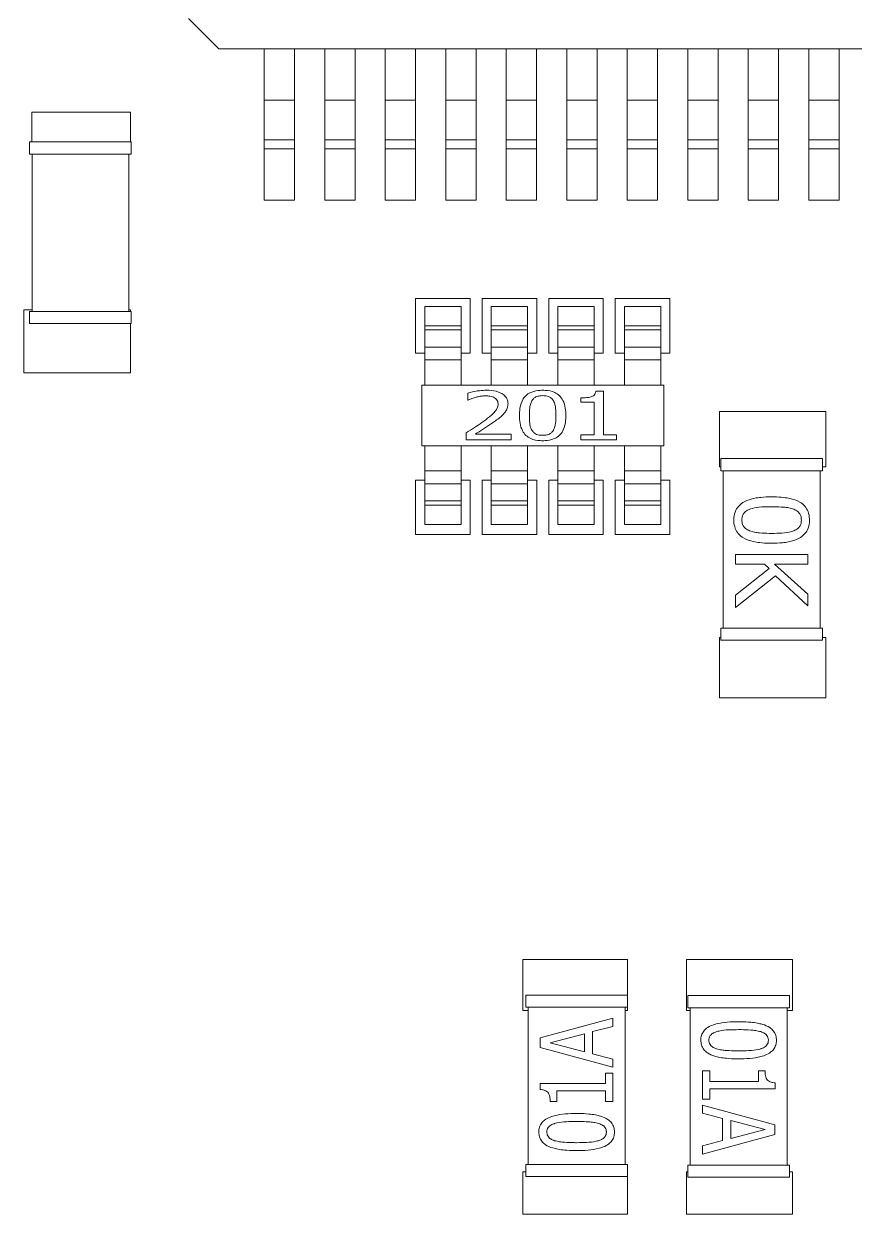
# Model space of a CAD drawing. Header units: millimetres. Extents: x 293 to 902, y 110 to 719.
# Drawn here: x 568.12 to 574.99, y 403.84 to 413.68 of the extents above; entities that cross this region are included whole.
import ezdxf

# ---------------------------------------------------------------- set-up
doc = ezdxf.new("R2010")
doc.units = ezdxf.units.MM

msp = doc.modelspace()

# ---------------------------------------------------------------- linework, layer by layer
at = {"color": 7, "linetype": 'Continuous', "lineweight": 15}
for p, q in [((569.7364, 413.47), (569.4864, 413.72)), ((576.2364, 413.47), (569.7364, 413.47)), ((570.1114, 413.47), (570.1114, 413.045)), ((570.3614, 413.045), (570.3614, 413.47)), ((570.6114, 413.47), (570.6114, 413.045)), ((570.8614, 413.045), (570.8614, 413.47)), ((571.1114, 413.47), (571.1114, 413.045)), ((571.3614, 413.045), (571.3614, 413.47)), ((571.6114, 413.47), (571.6114, 413.045)), ((571.8614, 413.045), (571.8614, 413.47)), ((572.1114, 413.47), (572.1114, 413.045)), ((572.3614, 413.045), (572.3614, 413.47)), ((572.6114, 413.47), (572.6114, 413.045)), ((572.8614, 413.045), (572.8614, 413.47)), ((573.1114, 413.47), (573.1114, 413.045)), ((573.3614, 413.045), (573.3614, 413.47)), ((573.6114, 413.47), (573.6114, 413.045)), ((573.8614, 413.045), (573.8614, 413.47)), ((574.1114, 413.47), (574.1114, 413.045)), ((574.3614, 413.045), (574.3614, 413.47)), ((574.6114, 413.47), (574.6114, 413.045)), ((574.8614, 413.045), (574.8614, 413.47)), ((570.1114, 413.045), (570.3614, 413.045)), ((570.6114, 413.045), (570.8614, 413.045)), ((571.1114, 413.045), (571.3614, 413.045)), ((571.3614, 413.045), (571.3614, 412.72)), ((571.6114, 413.045), (571.8614, 413.045)), ((572.1114, 413.045), (572.3614, 413.045)), ((572.6114, 413.045), (572.8614, 413.045)), ((573.1114, 413.045), (573.3614, 413.045)), ((573.6114, 413.045), (573.8614, 413.045)), ((574.1114, 413.045), (574.3614, 413.045)), ((574.6114, 413.045), (574.8614, 413.045)), ((568.1905, 412.9458), (569.006, 412.9458)), ((568.1905, 412.7009), (568.1905, 412.9458)), ((569.006, 412.9458), (569.006, 412.7009)), ((568.1719, 412.6009), (568.1719, 412.7009)), ((569.0119, 412.7009), (568.1719, 412.7009)), ((569.0119, 412.7009), (569.0119, 412.6009)), ((570.1114, 412.72), (570.3614, 412.72)), ((570.6114, 412.72), (570.8614, 412.72)), ((570.8614, 412.72), (570.8614, 412.645)), ((571.1114, 412.72), (571.3614, 412.72)), ((571.3614, 412.72), (571.3614, 412.645)), ((571.6114, 412.72), (571.8614, 412.72)), ((572.1114, 412.72), (572.3614, 412.72)), ((572.6114, 412.72), (572.8614, 412.72)), ((573.1114, 412.72), (573.3614, 412.72)), ((573.6114, 412.72), (573.8614, 412.72)), ((574.1114, 412.72), (574.3614, 412.72)), ((574.6114, 412.72), (574.8614, 412.72)), ((568.1719, 412.6009), (569.0119, 412.6009)), ((568.1919, 411.3009), (568.1919, 412.6009)), ((568.9919, 412.6009), (568.9919, 411.3009)), ((570.3614, 412.645), (570.1114, 412.645)), ((570.1114, 412.22), (570.1114, 412.645)), ((570.3614, 412.645), (570.3614, 412.22)), ((570.8614, 412.645), (570.6114, 412.645)), ((570.6114, 412.22), (570.6114, 412.645)), ((570.8614, 412.645), (570.8614, 412.22)), ((571.3614, 412.645), (571.1114, 412.645)), ((571.1114, 412.22), (571.1114, 412.645)), ((571.3614, 412.645), (571.3614, 412.22)), ((571.8614, 412.645), (571.6114, 412.645)), ((571.6114, 412.22), (571.6114, 412.645)), ((571.8614, 412.645), (571.8614, 412.22)), ((572.3614, 412.645), (572.1114, 412.645)), ((572.1114, 412.22), (572.1114, 412.645)), ((572.3614, 412.645), (572.3614, 412.22)), ((572.8614, 412.645), (572.6114, 412.645)), ((572.6114, 412.22), (572.6114, 412.645)), ((572.8614, 412.645), (572.8614, 412.22)), ((573.3614, 412.645), (573.1114, 412.645)), ((573.1114, 412.22), (573.1114, 412.645)), ((573.3614, 412.645), (573.3614, 412.22)), ((573.8614, 412.645), (573.6114, 412.645)), ((573.6114, 412.22), (573.6114, 412.645)), ((573.8614, 412.645), (573.8614, 412.22)), ((574.3614, 412.645), (574.1114, 412.645)), ((574.1114, 412.22), (574.1114, 412.645)), ((574.3614, 412.645), (574.3614, 412.22)), ((574.8614, 412.645), (574.6114, 412.645)), ((574.6114, 412.22), (574.6114, 412.645)), ((574.8614, 412.645), (574.8614, 412.22)), ((570.1114, 412.22), (570.3614, 412.22)), ((570.6114, 412.22), (570.8614, 412.22)), ((571.1114, 412.22), (571.3614, 412.22)), ((571.6114, 412.22), (571.8614, 412.22)), ((572.1114, 412.22), (572.3614, 412.22)), ((572.6114, 412.22), (572.8614, 412.22)), ((573.1114, 412.22), (573.3614, 412.22)), ((573.6114, 412.22), (573.8614, 412.22)), ((574.1114, 412.22), (574.3614, 412.22)), ((574.6114, 412.22), (574.8614, 412.22)), ((571.3624, 411.4075), (571.8124, 411.4075)), ((571.3624, 410.9575), (571.3624, 411.4075)), ((571.8124, 411.4075), (571.8124, 410.9575)), ((571.9124, 411.4075), (572.3624, 411.4075)), ((571.9124, 410.9575), (571.9124, 411.4075)), ((572.3624, 411.4075), (572.3624, 410.9575)), ((572.4624, 411.4075), (572.9124, 411.4075)), ((572.4624, 410.9575), (572.4624, 411.4075)), ((572.9124, 411.4075), (572.9124, 410.9575)), ((573.0124, 411.4075), (573.4624, 411.4075)), ((573.0124, 410.9575), (573.0124, 411.4075)), ((573.4624, 411.4075), (573.4624, 410.9575)), ((568.1241, 411.3148), (568.1919, 411.3148)), ((568.1241, 410.7933), (568.1241, 411.3148)), ((568.9919, 411.3148), (569.006, 411.3148)), ((569.006, 411.3148), (569.006, 411.3009)), ((571.7371, 411.3418), (571.4371, 411.3418)), ((571.4371, 411.1832), (571.4371, 411.3418)), ((571.7371, 411.3418), (571.7371, 411.1832)), ((572.2871, 411.3418), (571.9871, 411.3418)), ((571.9871, 411.1832), (571.9871, 411.3418)), ((572.2871, 411.3418), (572.2871, 411.1832)), ((572.8371, 411.3418), (572.5371, 411.3418)), ((572.5371, 411.1832), (572.5371, 411.3418)), ((572.8371, 411.3418), (572.8371, 411.1832)), ((573.3871, 411.3418), (573.0871, 411.3418)), ((573.0871, 411.1832), (573.0871, 411.3418)), ((573.3871, 411.3418), (573.3871, 411.1832)), ((568.1719, 411.3009), (569.0119, 411.3009)), ((568.1719, 411.2009), (568.1719, 411.3009)), ((569.0119, 411.2009), (569.0119, 411.3009)), ((569.0119, 411.2009), (568.1719, 411.2009)), ((569.006, 411.2009), (569.006, 410.7933)), ((571.4371, 411.1832), (571.7371, 411.1832)), ((571.7371, 411.1479), (571.4371, 411.1479)), ((571.4371, 411.0064), (571.4371, 411.1479)), ((571.7371, 411.1479), (571.7371, 411.0064)), ((571.9871, 411.1832), (572.2871, 411.1832)), ((572.2871, 411.1479), (571.9871, 411.1479)), ((571.9871, 411.0064), (571.9871, 411.1479)), ((572.2871, 411.1479), (572.2871, 411.0064)), ((572.5371, 411.1832), (572.8371, 411.1832)), ((572.8371, 411.1479), (572.5371, 411.1479)), ((572.5371, 411.0064), (572.5371, 411.1479)), ((572.8371, 411.1479), (572.8371, 411.0064)), ((573.0871, 411.1832), (573.3871, 411.1832)), ((573.3871, 411.1479), (573.0871, 411.1479)), ((573.0871, 411.0064), (573.0871, 411.1479)), ((573.3871, 411.1479), (573.3871, 411.0064)), ((571.4371, 410.9575), (571.3624, 410.9575)), ((571.7371, 411.0064), (571.4371, 411.0064)), ((571.8124, 410.9575), (571.7371, 410.9575)), ((571.9871, 410.9575), (571.9124, 410.9575)), ((572.2871, 411.0064), (571.9871, 411.0064)), ((572.3624, 410.9575), (572.2871, 410.9575)), ((572.5371, 410.9575), (572.4624, 410.9575)), ((572.8371, 411.0064), (572.5371, 411.0064)), ((572.9124, 410.9575), (572.8371, 410.9575)), ((573.0871, 410.9575), (573.0124, 410.9575)), ((573.3871, 411.0064), (573.0871, 411.0064)), ((573.4624, 410.9575), (573.3871, 410.9575)), ((571.7371, 410.9004), (571.4371, 410.9004)), ((571.4371, 410.6918), (571.4371, 410.9004)), ((571.7371, 410.9004), (571.7371, 410.6918)), ((572.2871, 410.9004), (571.9871, 410.9004)), ((571.9871, 410.6918), (571.9871, 410.9004)), ((572.2871, 410.9004), (572.2871, 410.6918)), ((572.8371, 410.9004), (572.5371, 410.9004)), ((572.5371, 410.6918), (572.5371, 410.9004)), ((572.8371, 410.9004), (572.8371, 410.6918)), ((573.3871, 410.9004), (573.0871, 410.9004)), ((573.0871, 410.6918), (573.0871, 410.9004)), ((573.3871, 410.9004), (573.3871, 410.6918)), ((569.006, 410.7933), (568.1241, 410.7933)), ((571.4121, 410.1918), (571.4121, 410.6918)), ((571.4121, 410.6918), (573.4121, 410.6918)), ((571.7929, 410.5692), (571.7929, 410.6262)), ((572.8523, 410.6431), (572.9148, 410.6431)), ((572.9148, 410.6431), (572.9148, 410.2826)), ((573.4121, 410.6918), (573.4121, 410.1918)), ((571.7975, 410.5692), (571.7929, 410.5692)), ((572.7284, 410.5507), (572.7284, 410.5873)), ((572.8374, 410.5507), (572.7284, 410.5507)), ((572.8374, 410.2826), (572.8374, 410.5507)), ((573.8734, 410.4741), (574.7533, 410.4741)), ((573.8734, 410.0187), (573.8734, 410.4741)), ((574.7533, 410.4741), (574.7533, 410.0187)), ((571.7803, 410.2418), (571.7803, 410.2985)), ((572.1505, 410.2418), (571.7803, 410.2418)), ((571.8555, 410.2881), (572.1505, 410.2881)), ((572.1505, 410.2881), (572.1505, 410.2418)), ((572.7284, 410.2826), (572.8374, 410.2826)), ((572.7284, 410.2418), (572.7284, 410.2826)), ((573.0211, 410.2418), (572.7284, 410.2418)), ((572.9148, 410.2826), (573.0211, 410.2826)), ((573.0211, 410.2826), (573.0211, 410.2418)), ((573.4121, 410.1918), (571.4121, 410.1918)), ((571.4371, 409.9832), (571.4371, 410.1918)), ((571.7371, 410.1918), (571.7371, 409.9832)), ((571.9871, 409.9832), (571.9871, 410.1918)), ((572.2871, 410.1918), (572.2871, 409.9832)), ((572.5371, 409.9832), (572.5371, 410.1918)), ((572.8371, 410.1918), (572.8371, 409.9832)), ((573.0871, 409.9832), (573.0871, 410.1918)), ((573.3871, 410.1918), (573.3871, 409.9832)), ((573.8842, 410.0856), (573.8842, 409.9856)), ((573.8842, 410.0856), (574.7242, 410.0856)), ((574.7242, 410.0856), (574.7242, 409.9856)), ((571.4371, 409.9832), (571.7371, 409.9832)), ((571.9871, 409.9832), (572.2871, 409.9832)), ((572.5371, 409.9832), (572.8371, 409.9832)), ((573.0871, 409.9832), (573.3871, 409.9832)), ((573.8842, 410.0187), (573.8734, 410.0187)), ((574.7242, 409.9856), (573.8842, 409.9856)), ((573.9042, 408.6856), (573.9042, 409.9856)), ((574.7042, 409.9856), (574.7042, 408.6856)), ((574.7533, 410.0187), (574.7242, 410.0187)), ((571.3624, 409.9075), (571.4371, 409.9075)), ((571.3624, 409.4575), (571.3624, 409.9075)), ((571.4371, 409.8771), (571.7371, 409.8771)), ((571.4371, 409.7357), (571.4371, 409.8771)), ((571.7371, 409.9075), (571.8124, 409.9075)), ((571.7371, 409.8771), (571.7371, 409.7357)), ((571.8124, 409.9075), (571.8124, 409.4575)), ((571.9124, 409.9075), (571.9871, 409.9075)), ((571.9124, 409.4575), (571.9124, 409.9075)), ((571.9871, 409.8771), (572.2871, 409.8771)), ((571.9871, 409.7357), (571.9871, 409.8771)), ((572.2871, 409.9075), (572.3624, 409.9075)), ((572.2871, 409.8771), (572.2871, 409.7357)), ((572.3624, 409.9075), (572.3624, 409.4575)), ((572.4624, 409.9075), (572.5371, 409.9075)), ((572.4624, 409.4575), (572.4624, 409.9075)), ((572.5371, 409.8771), (572.8371, 409.8771)), ((572.5371, 409.7357), (572.5371, 409.8771)), ((572.8371, 409.9075), (572.9124, 409.9075)), ((572.8371, 409.8771), (572.8371, 409.7357)), ((572.9124, 409.9075), (572.9124, 409.4575)), ((573.0124, 409.9075), (573.0871, 409.9075)), ((573.0124, 409.4575), (573.0124, 409.9075)), ((573.0871, 409.8771), (573.3871, 409.8771)), ((573.0871, 409.7357), (573.0871, 409.8771)), ((573.3871, 409.9075), (573.4624, 409.9075)), ((573.3871, 409.8771), (573.3871, 409.7357)), ((573.4624, 409.9075), (573.4624, 409.4575)), ((571.4371, 409.7357), (571.7371, 409.7357)), ((571.9871, 409.7357), (572.2871, 409.7357)), ((572.5371, 409.7357), (572.8371, 409.7357)), ((573.0871, 409.7357), (573.3871, 409.7357)), ((571.7371, 409.7004), (571.4371, 409.7004)), ((571.4371, 409.5418), (571.4371, 409.7004)), ((571.7371, 409.7004), (571.7371, 409.5418)), ((572.2871, 409.7004), (571.9871, 409.7004)), ((571.9871, 409.5418), (571.9871, 409.7004)), ((572.2871, 409.7004), (572.2871, 409.5418)), ((572.8371, 409.7004), (572.5371, 409.7004)), ((572.5371, 409.5418), (572.5371, 409.7004)), ((572.8371, 409.7004), (572.8371, 409.5418)), ((573.3871, 409.7004), (573.0871, 409.7004)), ((573.0871, 409.5418), (573.0871, 409.7004)), ((573.3871, 409.7004), (573.3871, 409.5418)), ((571.4371, 409.5418), (571.7371, 409.5418)), ((571.9871, 409.5418), (572.2871, 409.5418)), ((572.5371, 409.5418), (572.8371, 409.5418)), ((573.0871, 409.5418), (573.3871, 409.5418)), ((571.8124, 409.4575), (571.3624, 409.4575)), ((572.3624, 409.4575), (571.9124, 409.4575)), ((572.9124, 409.4575), (572.4624, 409.4575)), ((573.4624, 409.4575), (573.0124, 409.4575)), ((574.0044, 409.2923), (574.6044, 409.2923)), ((574.0044, 409.2126), (574.0044, 409.2923)), ((574.6044, 409.2923), (574.6044, 409.2126)), ((574.2441, 409.2126), (574.0044, 409.2126)), ((574.0044, 408.9583), (574.2835, 409.1776)), ((574.2835, 409.1776), (574.2441, 409.2126)), ((574.3287, 409.2126), (574.6044, 408.9665)), ((574.6044, 409.2126), (574.3287, 409.2126)), ((574.3365, 409.1178), (574.0044, 408.8547)), ((574.6044, 408.8693), (574.3365, 409.1178)), ((574.0044, 408.8547), (574.0044, 408.9583)), ((574.6044, 408.9665), (574.6044, 408.8693)), ((573.8842, 408.5856), (573.8842, 408.6856)), ((574.7242, 408.6856), (573.8842, 408.6856)), ((574.7242, 408.6856), (574.7242, 408.5856)), ((573.8734, 408.6088), (573.8842, 408.6088)), ((573.8734, 408.1093), (573.8734, 408.6088)), ((573.8842, 408.5856), (574.7242, 408.5856)), ((574.7242, 408.6088), (574.7533, 408.6088)), ((574.7533, 408.6088), (574.7533, 408.1093)), ((574.7533, 408.1093), (573.8734, 408.1093)), ((572.2473, 405.948), (573.1139, 405.948)), ((572.2473, 405.5263), (572.2473, 405.948)), ((573.1139, 405.948), (573.1139, 405.5263)), ((573.6016, 405.948), (574.4774, 405.948)), ((573.6016, 405.5263), (573.6016, 405.948)), ((574.4774, 405.948), (574.4774, 405.5263)), ((572.2726, 405.5543), (572.2726, 405.6543)), ((573.1126, 405.6543), (572.2726, 405.6543)), ((573.1126, 405.6543), (573.1126, 405.5543)), ((573.6113, 405.6495), (573.6113, 405.5495)), ((573.6113, 405.6495), (574.4513, 405.6495)), ((574.4513, 405.6495), (574.4513, 405.5495)), ((572.2926, 405.5263), (572.2473, 405.5263)), ((572.2726, 405.5543), (573.1126, 405.5543)), ((572.2926, 404.2543), (572.2926, 405.5543)), ((573.0926, 405.5543), (573.0926, 404.2543)), ((573.1139, 405.5263), (573.0926, 405.5263)), ((573.6313, 405.5263), (573.6016, 405.5263)), ((574.4513, 405.5495), (573.6113, 405.5495)), ((573.6313, 404.2495), (573.6313, 405.5495)), ((574.4313, 405.5495), (574.4313, 404.2495)), ((574.4774, 405.5263), (574.4313, 405.5263)), ((572.3923, 405.3005), (572.9923, 405.4624)), ((572.9923, 405.4624), (572.9923, 405.3953)), ((572.4726, 405.2597), (572.7565, 405.3341)), ((572.7565, 405.3341), (572.7565, 405.1858)), ((572.9923, 405.3953), (572.8246, 405.3521)), ((572.8246, 405.3521), (572.8246, 405.1678)), ((572.3923, 405.2218), (572.3923, 405.3005)), ((572.9923, 405.0598), (572.3923, 405.2218)), ((572.7565, 405.1858), (572.4726, 405.2597)), ((572.8246, 405.1678), (572.9923, 405.1245)), ((572.9923, 405.1245), (572.9923, 405.0598)), ((572.9311, 405.0098), (572.9923, 405.0098)), ((572.9311, 404.9247), (572.9311, 405.0098)), ((572.9923, 405.0098), (572.9923, 404.7759)), ((573.7315, 405.0279), (573.7928, 405.0279)), ((573.7315, 404.794), (573.7315, 405.0279)), ((573.7928, 405.0279), (573.7928, 404.9408)), ((574.1949, 405.0279), (574.2499, 405.0279)), ((574.1949, 404.9408), (574.1949, 405.0279)), ((572.3904, 404.8746), (572.3904, 404.9247)), ((572.3904, 404.9247), (572.9311, 404.9247)), ((573.7928, 404.9408), (574.1949, 404.9408)), ((574.3335, 404.9292), (574.3335, 404.8791)), ((572.529, 404.8629), (572.529, 404.7759)), ((572.9311, 404.8629), (572.529, 404.8629)), ((572.9311, 404.7759), (572.9311, 404.8629)), ((573.7928, 404.8791), (573.7928, 404.794)), ((574.3335, 404.8791), (573.7928, 404.8791)), ((572.529, 404.7759), (572.474, 404.7759)), ((572.9923, 404.7759), (572.9311, 404.7759)), ((573.7928, 404.794), (573.7315, 404.794)), ((573.7315, 404.7439), (574.3315, 404.582)), ((573.7315, 404.6792), (573.7315, 404.7439)), ((573.8993, 404.636), (573.7315, 404.6792)), ((573.8993, 404.4517), (573.8993, 404.636)), ((573.9674, 404.4697), (573.9674, 404.618)), ((573.9674, 404.618), (574.2513, 404.5441)), ((574.2513, 404.5441), (573.9674, 404.4697)), ((574.3315, 404.582), (574.3315, 404.5032)), ((574.3315, 404.5032), (573.7315, 404.3413)), ((573.7315, 404.4084), (573.8993, 404.4517)), ((573.7315, 404.3413), (573.7315, 404.4084)), ((572.2726, 404.2543), (573.1126, 404.2543)), ((572.2726, 404.1543), (572.2726, 404.2543)), ((573.1126, 404.1543), (573.1126, 404.2543)), ((573.6113, 404.1495), (573.6113, 404.2495)), ((574.4513, 404.2495), (573.6113, 404.2495)), ((574.4513, 404.2495), (574.4513, 404.1495)), ((572.2473, 404.1935), (572.2726, 404.1935)), ((572.2473, 403.8443), (572.2473, 404.1935)), ((573.1126, 404.1543), (572.2726, 404.1543)), ((573.1126, 404.1935), (573.1139, 404.1935)), ((573.1139, 404.1935), (573.1139, 403.8443)), ((573.6016, 404.1935), (573.6113, 404.1935)), ((573.6016, 403.8443), (573.6016, 404.1935)), ((573.6113, 404.1495), (574.4513, 404.1495)), ((574.4513, 404.1935), (574.4774, 404.1935)), ((574.4774, 404.1935), (574.4774, 403.8443)), ((573.1139, 403.8443), (572.2473, 403.8443)), ((574.4774, 403.8443), (573.6016, 403.8443))]:
    msp.add_line(p, q, dxfattribs=at)
at = {"color": 7, "linetype": 'Continuous', "lineweight": 15, "flags": 128}
for points in [[(570.1114, 412.72), (570.1114, 412.7262), (570.1114, 412.7447), (570.1114, 412.7748), (570.1114, 412.8152), (570.1114, 412.8644), (570.1114, 412.9206), (570.1114, 412.9816), (570.1114, 413.045)], [(570.3614, 413.045), (570.3614, 412.9816), (570.3614, 412.9206), (570.3614, 412.8644), (570.3614, 412.8152), (570.3614, 412.7748), (570.3614, 412.7447), (570.3614, 412.7262), (570.3614, 412.72)], [(570.6114, 412.72), (570.6114, 412.7262), (570.6114, 412.7447), (570.6114, 412.7748), (570.6114, 412.8152), (570.6114, 412.8644), (570.6114, 412.9206), (570.6114, 412.9816), (570.6114, 413.045)], [(570.8614, 413.045), (570.8614, 412.9816), (570.8614, 412.9206), (570.8614, 412.8644), (570.8614, 412.8152), (570.8614, 412.7748), (570.8614, 412.7447), (570.8614, 412.7262), (570.8614, 412.72)], [(571.1114, 412.72), (571.1114, 412.7262), (571.1114, 412.7447), (571.1114, 412.7748), (571.1114, 412.8152), (571.1114, 412.8644), (571.1114, 412.9206), (571.1114, 412.9816), (571.1114, 413.045)], [(571.6114, 412.72), (571.6114, 412.7262), (571.6114, 412.7447), (571.6114, 412.7748), (571.6114, 412.8152), (571.6114, 412.8644), (571.6114, 412.9206), (571.6114, 412.9816), (571.6114, 413.045)], [(571.8614, 413.045), (571.8614, 412.9816), (571.8614, 412.9206), (571.8614, 412.8644), (571.8614, 412.8152), (571.8614, 412.7748), (571.8614, 412.7447), (571.8614, 412.7262), (571.8614, 412.72)], [(572.1114, 412.72), (572.1114, 412.7262), (572.1114, 412.7447), (572.1114, 412.7748), (572.1114, 412.8152), (572.1114, 412.8644), (572.1114, 412.9206), (572.1114, 412.9816), (572.1114, 413.045)], [(572.3614, 413.045), (572.3614, 412.9816), (572.3614, 412.9206), (572.3614, 412.8644), (572.3614, 412.8152), (572.3614, 412.7748), (572.3614, 412.7447), (572.3614, 412.7262), (572.3614, 412.72)], [(572.6114, 412.72), (572.6114, 412.7262), (572.6114, 412.7447), (572.6114, 412.7748), (572.6114, 412.8152), (572.6114, 412.8644), (572.6114, 412.9206), (572.6114, 412.9816), (572.6114, 413.045)], [(572.8614, 413.045), (572.8614, 412.9816), (572.8614, 412.9206), (572.8614, 412.8644), (572.8614, 412.8152), (572.8614, 412.7748), (572.8614, 412.7447), (572.8614, 412.7262), (572.8614, 412.72)], [(573.1114, 412.72), (573.1114, 412.7262), (573.1114, 412.7447), (573.1114, 412.7748), (573.1114, 412.8152), (573.1114, 412.8644), (573.1114, 412.9206), (573.1114, 412.9816), (573.1114, 413.045)], [(573.3614, 413.045), (573.3614, 412.9816), (573.3614, 412.9206), (573.3614, 412.8644), (573.3614, 412.8152), (573.3614, 412.7748), (573.3614, 412.7447), (573.3614, 412.7262), (573.3614, 412.72)], [(573.6114, 412.72), (573.6114, 412.7262), (573.6114, 412.7447), (573.6114, 412.7748), (573.6114, 412.8152), (573.6114, 412.8644), (573.6114, 412.9206), (573.6114, 412.9816), (573.6114, 413.045)], [(573.8614, 413.045), (573.8614, 412.9816), (573.8614, 412.9206), (573.8614, 412.8644), (573.8614, 412.8152), (573.8614, 412.7748), (573.8614, 412.7447), (573.8614, 412.7262), (573.8614, 412.72)], [(574.1114, 412.72), (574.1114, 412.7262), (574.1114, 412.7447), (574.1114, 412.7748), (574.1114, 412.8152), (574.1114, 412.8644), (574.1114, 412.9206), (574.1114, 412.9816), (574.1114, 413.045)], [(574.3614, 413.045), (574.3614, 412.9816), (574.3614, 412.9206), (574.3614, 412.8644), (574.3614, 412.8152), (574.3614, 412.7748), (574.3614, 412.7447), (574.3614, 412.7262), (574.3614, 412.72)], [(574.6114, 412.72), (574.6114, 412.7262), (574.6114, 412.7447), (574.6114, 412.7748), (574.6114, 412.8152), (574.6114, 412.8644), (574.6114, 412.9206), (574.6114, 412.9816), (574.6114, 413.045)], [(574.8614, 413.045), (574.8614, 412.9816), (574.8614, 412.9206), (574.8614, 412.8644), (574.8614, 412.8152), (574.8614, 412.7748), (574.8614, 412.7447), (574.8614, 412.7262), (574.8614, 412.72)], [(570.1114, 412.645), (570.1114, 412.6596), (570.1114, 412.6737), (570.1114, 412.6867), (570.1114, 412.698), (570.1114, 412.7074), (570.1114, 412.7143), (570.1114, 412.7186), (570.1114, 412.72)], [(570.3614, 412.72), (570.3614, 412.7186), (570.3614, 412.7143), (570.3614, 412.7074), (570.3614, 412.698), (570.3614, 412.6867), (570.3614, 412.6737), (570.3614, 412.6596), (570.3614, 412.645)], [(570.6114, 412.645), (570.6114, 412.6596), (570.6114, 412.6737), (570.6114, 412.6867), (570.6114, 412.698), (570.6114, 412.7074), (570.6114, 412.7143), (570.6114, 412.7186), (570.6114, 412.72)], [(571.1114, 412.645), (571.1114, 412.6596), (571.1114, 412.6737), (571.1114, 412.6867), (571.1114, 412.698), (571.1114, 412.7074), (571.1114, 412.7143), (571.1114, 412.7186), (571.1114, 412.72)], [(571.6114, 412.645), (571.6114, 412.6596), (571.6114, 412.6737), (571.6114, 412.6867), (571.6114, 412.698), (571.6114, 412.7074), (571.6114, 412.7143), (571.6114, 412.7186), (571.6114, 412.72)], [(571.8614, 412.72), (571.8614, 412.7186), (571.8614, 412.7143), (571.8614, 412.7074), (571.8614, 412.698), (571.8614, 412.6867), (571.8614, 412.6737), (571.8614, 412.6596), (571.8614, 412.645)], [(572.1114, 412.645), (572.1114, 412.6596), (572.1114, 412.6737), (572.1114, 412.6867), (572.1114, 412.698), (572.1114, 412.7074), (572.1114, 412.7143), (572.1114, 412.7186), (572.1114, 412.72)], [(572.3614, 412.72), (572.3614, 412.7186), (572.3614, 412.7143), (572.3614, 412.7074), (572.3614, 412.698), (572.3614, 412.6867), (572.3614, 412.6737), (572.3614, 412.6596), (572.3614, 412.645)], [(572.6114, 412.645), (572.6114, 412.6596), (572.6114, 412.6737), (572.6114, 412.6867), (572.6114, 412.698), (572.6114, 412.7074), (572.6114, 412.7143), (572.6114, 412.7186), (572.6114, 412.72)], [(572.8614, 412.72), (572.8614, 412.7186), (572.8614, 412.7143), (572.8614, 412.7074), (572.8614, 412.698), (572.8614, 412.6867), (572.8614, 412.6737), (572.8614, 412.6596), (572.8614, 412.645)], [(573.1114, 412.645), (573.1114, 412.6596), (573.1114, 412.6737), (573.1114, 412.6867), (573.1114, 412.698), (573.1114, 412.7074), (573.1114, 412.7143), (573.1114, 412.7186), (573.1114, 412.72)], [(573.3614, 412.72), (573.3614, 412.7186), (573.3614, 412.7143), (573.3614, 412.7074), (573.3614, 412.698), (573.3614, 412.6867), (573.3614, 412.6737), (573.3614, 412.6596), (573.3614, 412.645)], [(573.6114, 412.645), (573.6114, 412.6596), (573.6114, 412.6737), (573.6114, 412.6867), (573.6114, 412.698), (573.6114, 412.7074), (573.6114, 412.7143), (573.6114, 412.7186), (573.6114, 412.72)], [(573.8614, 412.72), (573.8614, 412.7186), (573.8614, 412.7143), (573.8614, 412.7074), (573.8614, 412.698), (573.8614, 412.6867), (573.8614, 412.6737), (573.8614, 412.6596), (573.8614, 412.645)], [(574.1114, 412.645), (574.1114, 412.6596), (574.1114, 412.6737), (574.1114, 412.6867), (574.1114, 412.698), (574.1114, 412.7074), (574.1114, 412.7143), (574.1114, 412.7186), (574.1114, 412.72)], [(574.3614, 412.72), (574.3614, 412.7186), (574.3614, 412.7143), (574.3614, 412.7074), (574.3614, 412.698), (574.3614, 412.6867), (574.3614, 412.6737), (574.3614, 412.6596), (574.3614, 412.645)], [(574.6114, 412.645), (574.6114, 412.6596), (574.6114, 412.6737), (574.6114, 412.6867), (574.6114, 412.698), (574.6114, 412.7074), (574.6114, 412.7143), (574.6114, 412.7186), (574.6114, 412.72)], [(574.8614, 412.72), (574.8614, 412.7186), (574.8614, 412.7143), (574.8614, 412.7074), (574.8614, 412.698), (574.8614, 412.6867), (574.8614, 412.6737), (574.8614, 412.6596), (574.8614, 412.645)], [(571.4371, 411.1479), (571.4371, 411.1515), (571.4371, 411.1554), (571.4371, 411.1596), (571.4371, 411.1641), (571.4371, 411.1687), (571.4371, 411.1735), (571.4371, 411.1783), (571.4371, 411.1832)], [(571.7371, 411.1832), (571.7371, 411.1783), (571.7371, 411.1735), (571.7371, 411.1687), (571.7371, 411.1641), (571.7371, 411.1596), (571.7371, 411.1554), (571.7371, 411.1515), (571.7371, 411.1479)], [(571.9871, 411.1479), (571.9871, 411.1515), (571.9871, 411.1554), (571.9871, 411.1596), (571.9871, 411.1641), (571.9871, 411.1687), (571.9871, 411.1735), (571.9871, 411.1783), (571.9871, 411.1832)], [(572.2871, 411.1832), (572.2871, 411.1783), (572.2871, 411.1735), (572.2871, 411.1687), (572.2871, 411.1641), (572.2871, 411.1596), (572.2871, 411.1554), (572.2871, 411.1515), (572.2871, 411.1479)], [(572.5371, 411.1479), (572.5371, 411.1515), (572.5371, 411.1554), (572.5371, 411.1596), (572.5371, 411.1641), (572.5371, 411.1687), (572.5371, 411.1735), (572.5371, 411.1783), (572.5371, 411.1832)], [(572.8371, 411.1832), (572.8371, 411.1783), (572.8371, 411.1735), (572.8371, 411.1687), (572.8371, 411.1641), (572.8371, 411.1596), (572.8371, 411.1554), (572.8371, 411.1515), (572.8371, 411.1479)], [(573.0871, 411.1479), (573.0871, 411.1515), (573.0871, 411.1554), (573.0871, 411.1596), (573.0871, 411.1641), (573.0871, 411.1687), (573.0871, 411.1735), (573.0871, 411.1783), (573.0871, 411.1832)], [(573.3871, 411.1832), (573.3871, 411.1783), (573.3871, 411.1735), (573.3871, 411.1687), (573.3871, 411.1641), (573.3871, 411.1596), (573.3871, 411.1554), (573.3871, 411.1515), (573.3871, 411.1479)], [(571.4371, 410.9004), (571.4371, 410.9151), (571.4371, 410.9296), (571.4371, 410.9439), (571.4371, 410.9578), (571.4371, 410.9711), (571.4371, 410.9837), (571.4371, 410.9955), (571.4371, 411.0064)], [(571.7371, 411.0064), (571.7371, 410.9955), (571.7371, 410.9837), (571.7371, 410.9711), (571.7371, 410.9578), (571.7371, 410.9439), (571.7371, 410.9296), (571.7371, 410.9151), (571.7371, 410.9004)], [(571.9871, 410.9004), (571.9871, 410.9151), (571.9871, 410.9296), (571.9871, 410.9439), (571.9871, 410.9578), (571.9871, 410.9711), (571.9871, 410.9837), (571.9871, 410.9955), (571.9871, 411.0064)], [(572.2871, 411.0064), (572.2871, 410.9955), (572.2871, 410.9837), (572.2871, 410.9711), (572.2871, 410.9578), (572.2871, 410.9439), (572.2871, 410.9296), (572.2871, 410.9151), (572.2871, 410.9004)], [(572.5371, 410.9004), (572.5371, 410.9151), (572.5371, 410.9296), (572.5371, 410.9439), (572.5371, 410.9578), (572.5371, 410.9711), (572.5371, 410.9837), (572.5371, 410.9955), (572.5371, 411.0064)], [(572.8371, 411.0064), (572.8371, 410.9955), (572.8371, 410.9837), (572.8371, 410.9711), (572.8371, 410.9578), (572.8371, 410.9439), (572.8371, 410.9296), (572.8371, 410.9151), (572.8371, 410.9004)], [(573.0871, 410.9004), (573.0871, 410.9151), (573.0871, 410.9296), (573.0871, 410.9439), (573.0871, 410.9578), (573.0871, 410.9711), (573.0871, 410.9837), (573.0871, 410.9955), (573.0871, 411.0064)], [(573.3871, 411.0064), (573.3871, 410.9955), (573.3871, 410.9837), (573.3871, 410.9711), (573.3871, 410.9578), (573.3871, 410.9439), (573.3871, 410.9296), (573.3871, 410.9151), (573.3871, 410.9004)], [(571.4371, 409.8771), (571.4371, 409.8881), (571.4371, 409.8999), (571.4371, 409.9125), (571.4371, 409.9258), (571.4371, 409.9397), (571.4371, 409.9539), (571.4371, 409.9685), (571.4371, 409.9832)], [(571.7371, 409.9832), (571.7371, 409.9685), (571.7371, 409.9539), (571.7371, 409.9397), (571.7371, 409.9258), (571.7371, 409.9125), (571.7371, 409.8999), (571.7371, 409.8881), (571.7371, 409.8771)], [(571.9871, 409.8771), (571.9871, 409.8881), (571.9871, 409.8999), (571.9871, 409.9125), (571.9871, 409.9258), (571.9871, 409.9397), (571.9871, 409.9539), (571.9871, 409.9685), (571.9871, 409.9832)], [(572.2871, 409.9832), (572.2871, 409.9685), (572.2871, 409.9539), (572.2871, 409.9397), (572.2871, 409.9258), (572.2871, 409.9125), (572.2871, 409.8999), (572.2871, 409.8881), (572.2871, 409.8771)], [(572.5371, 409.8771), (572.5371, 409.8881), (572.5371, 409.8999), (572.5371, 409.9125), (572.5371, 409.9258), (572.5371, 409.9397), (572.5371, 409.9539), (572.5371, 409.9685), (572.5371, 409.9832)], [(572.8371, 409.9832), (572.8371, 409.9685), (572.8371, 409.9539), (572.8371, 409.9397), (572.8371, 409.9258), (572.8371, 409.9125), (572.8371, 409.8999), (572.8371, 409.8881), (572.8371, 409.8771)], [(573.0871, 409.8771), (573.0871, 409.8881), (573.0871, 409.8999), (573.0871, 409.9125), (573.0871, 409.9258), (573.0871, 409.9397), (573.0871, 409.9539), (573.0871, 409.9685), (573.0871, 409.9832)], [(573.3871, 409.9832), (573.3871, 409.9685), (573.3871, 409.9539), (573.3871, 409.9397), (573.3871, 409.9258), (573.3871, 409.9125), (573.3871, 409.8999), (573.3871, 409.8881), (573.3871, 409.8771)], [(571.4371, 409.7004), (571.4371, 409.7053), (571.4371, 409.7101), (571.4371, 409.7149), (571.4371, 409.7195), (571.4371, 409.7239), (571.4371, 409.7281), (571.4371, 409.7321), (571.4371, 409.7357)], [(571.7371, 409.7357), (571.7371, 409.7321), (571.7371, 409.7281), (571.7371, 409.7239), (571.7371, 409.7195), (571.7371, 409.7149), (571.7371, 409.7101), (571.7371, 409.7053), (571.7371, 409.7004)], [(571.9871, 409.7004), (571.9871, 409.7053), (571.9871, 409.7101), (571.9871, 409.7149), (571.9871, 409.7195), (571.9871, 409.7239), (571.9871, 409.7281), (571.9871, 409.7321), (571.9871, 409.7357)], [(572.2871, 409.7357), (572.2871, 409.7321), (572.2871, 409.7281), (572.2871, 409.7239), (572.2871, 409.7195), (572.2871, 409.7149), (572.2871, 409.7101), (572.2871, 409.7053), (572.2871, 409.7004)], [(572.5371, 409.7004), (572.5371, 409.7053), (572.5371, 409.7101), (572.5371, 409.7149), (572.5371, 409.7195), (572.5371, 409.7239), (572.5371, 409.7281), (572.5371, 409.7321), (572.5371, 409.7357)], [(572.8371, 409.7357), (572.8371, 409.7321), (572.8371, 409.7281), (572.8371, 409.7239), (572.8371, 409.7195), (572.8371, 409.7149), (572.8371, 409.7101), (572.8371, 409.7053), (572.8371, 409.7004)], [(573.0871, 409.7004), (573.0871, 409.7053), (573.0871, 409.7101), (573.0871, 409.7149), (573.0871, 409.7195), (573.0871, 409.7239), (573.0871, 409.7281), (573.0871, 409.7321), (573.0871, 409.7357)], [(573.3871, 409.7357), (573.3871, 409.7321), (573.3871, 409.7281), (573.3871, 409.7239), (573.3871, 409.7195), (573.3871, 409.7149), (573.3871, 409.7101), (573.3871, 409.7053), (573.3871, 409.7004)]]:
    msp.add_lwpolyline(points, dxfattribs=at)
at = {"color": 7, "linetype": 'Continuous', "lineweight": 15}
for points, knots in [([(571.7929, 410.6262), (571.7994, 410.6281), (571.8314, 410.6375), (571.8828, 410.6474), (571.9282, 410.6494), (571.9469, 410.6502)], [0, 0, 0, 0, 0.128083, 0.641089, 1, 1, 1, 1]), ([(571.9469, 410.6502), (571.9536, 410.6501), (571.9871, 410.6497), (572.035, 410.6427), (572.0826, 410.6198), (572.1088, 410.596), (572.1234, 410.5686), (572.1248, 410.5497), (572.1255, 410.5403)], [0, 0, 0, 0, 0.0858177, 0.431903, 0.6114593, 0.7581936, 0.8797511, 1, 1, 1, 1]), ([(572.2202, 410.4415), (572.2203, 410.4481), (572.2205, 410.4682), (572.2249, 410.515), (572.2407, 410.5704), (572.2794, 410.6148), (572.3281, 410.6413), (572.3744, 410.6493), (572.4052, 410.6498), (572.4121, 410.6499)], [0, 0, 0, 0, 0.061451, 0.184486, 0.434039, 0.575182, 0.716105, 0.936721, 1, 1, 1, 1]), ([(572.4121, 410.6499), (572.4187, 410.6498), (572.4524, 410.6492), (572.5025, 410.6399), (572.5526, 410.6072), (572.5846, 410.5622), (572.6014, 410.5048), (572.6029, 410.462), (572.6036, 410.4418)], [0, 0, 0, 0, 0.061694, 0.311712, 0.457871, 0.604196, 0.812981, 1, 1, 1, 1]), ([(572.7284, 410.5873), (572.7351, 410.5874), (572.7603, 410.5877), (572.7953, 410.5906), (572.8284, 410.6013), (572.8436, 410.616), (572.8502, 410.6297), (572.8516, 410.6391), (572.8523, 410.6431)], [0, 0, 0, 0, 0.133467, 0.504633, 0.702587, 0.810741, 0.918895, 1, 1, 1, 1]), ([(571.8555, 410.5912), (571.8491, 410.5894), (571.836, 410.5855), (571.8167, 410.5778), (571.8039, 410.572), (571.7975, 410.5692)], [0, 0, 0, 0, 0.322084, 0.660642, 1, 1, 1, 1]), ([(571.9411, 410.6039), (571.9344, 410.6037), (571.9167, 410.6033), (571.888, 410.5992), (571.8664, 410.5939), (571.8555, 410.5912)], [0, 0, 0, 0, 0.230785, 0.613604, 1, 1, 1, 1]), ([(571.9252, 410.3948), (571.9306, 410.3988), (571.9574, 410.4186), (571.9949, 410.448), (572.0294, 410.4862), (572.0423, 410.5148), (572.0434, 410.5312), (572.0438, 410.5374)], [0, 0, 0, 0, 0.104268, 0.521825, 0.744099, 0.902613, 1, 1, 1, 1]), ([(572.0143, 410.5877), (572.0083, 410.5906), (571.9963, 410.5966), (571.9715, 410.6025), (571.953, 410.6033), (571.9411, 410.6039)], [0, 0, 0, 0, 0.265399, 0.530138, 1, 1, 1, 1]), ([(572.0438, 410.5374), (572.0433, 410.5442), (572.0421, 410.5579), (572.0309, 410.5758), (572.0198, 410.5837), (572.0143, 410.5877)], [0, 0, 0, 0, 0.3330853, 0.668203, 1, 1, 1, 1]), ([(572.1255, 410.5403), (572.1252, 410.5336), (572.1244, 410.5151), (572.1145, 410.4867), (572.1009, 410.4688), (572.0944, 410.4603)], [0, 0, 0, 0, 0.229005, 0.635097, 1, 1, 1, 1]), ([(572.3019, 410.4415), (572.3019, 410.4481), (572.3021, 410.4682), (572.3043, 410.4986), (572.3089, 410.5336), (572.3182, 410.5533), (572.3229, 410.5633)], [0, 0, 0, 0, 0.160115, 0.480557, 0.735491, 1, 1, 1, 1]), ([(572.3229, 410.5633), (572.3267, 410.5689), (572.3354, 410.5817), (572.3575, 410.5971), (572.3847, 410.6046), (572.4038, 410.6052), (572.4121, 410.6055)], [0, 0, 0, 0, 0.1947673, 0.446448, 0.7605253, 1, 1, 1, 1]), ([(572.4121, 410.6055), (572.4187, 410.6053), (572.4368, 410.6048), (572.4634, 410.5986), (572.4869, 410.5832), (572.4961, 410.57), (572.5002, 410.564)], [0, 0, 0, 0, 0.196047, 0.529794, 0.788141, 1, 1, 1, 1]), ([(572.5002, 410.564), (572.5033, 410.558), (572.511, 410.543), (572.5177, 410.5142), (572.5214, 410.4793), (572.5218, 410.4543), (572.522, 410.4418)], [0, 0, 0, 0, 0.160174, 0.403498, 0.70049, 1, 1, 1, 1]), ([(572.0944, 410.4603), (572.0899, 410.4553), (572.076, 410.4398), (572.0489, 410.4172), (572.0259, 410.4003), (572.0143, 410.3919)], [0, 0, 0, 0, 0.189707, 0.593285, 1, 1, 1, 1]), ([(572.4121, 410.2334), (572.4054, 410.2335), (572.3718, 410.234), (572.3218, 410.2431), (572.2716, 410.2753), (572.2396, 410.3197), (572.2225, 410.3772), (572.2209, 410.4205), (572.2202, 410.4415)], [0, 0, 0, 0, 0.061577, 0.311037, 0.455905, 0.601037, 0.806474, 1, 1, 1, 1]), ([(572.3223, 410.3209), (572.3192, 410.3269), (572.3079, 410.3492), (572.3027, 410.391), (572.3021, 410.4253), (572.3019, 410.4415)], [0, 0, 0, 0, 0.162496, 0.606397, 1, 1, 1, 1]), ([(572.6036, 410.4418), (572.6036, 410.4351), (572.6033, 410.4151), (572.5989, 410.3683), (572.5829, 410.3128), (572.544, 410.2683), (572.495, 410.2418), (572.449, 410.234), (572.4186, 410.2335), (572.4121, 410.2334)], [0, 0, 0, 0, 0.061542, 0.184779, 0.434744, 0.577037, 0.719136, 0.939975, 1, 1, 1, 1]), ([(572.522, 410.4418), (572.5219, 410.4351), (572.5217, 410.4151), (572.5195, 410.3846), (572.5143, 410.3497), (572.5052, 410.3299), (572.5006, 410.3199)], [0, 0, 0, 0, 0.160112, 0.480557, 0.735954, 1, 1, 1, 1]), ([(571.7803, 410.2985), (571.786, 410.3021), (571.8142, 410.3198), (571.8632, 410.3508), (571.9051, 410.3805), (571.9252, 410.3948)], [0, 0, 0, 0, 0.114948, 0.57474, 1, 1, 1, 1]), ([(572.0143, 410.3919), (572.0089, 410.388), (571.9819, 410.3685), (571.9428, 410.3429), (571.895, 410.3127), (571.8696, 410.2969), (571.8555, 410.2881)], [0, 0, 0, 0, 0.105416, 0.527179, 0.737991, 1, 1, 1, 1]), ([(572.4121, 410.2778), (572.4054, 410.2779), (572.3852, 410.2785), (572.3562, 410.2861), (572.3333, 410.3038), (572.3254, 410.3161), (572.3223, 410.3209)], [0, 0, 0, 0, 0.19171, 0.580622, 0.836169, 1, 1, 1, 1]), ([(572.5006, 410.3199), (572.4968, 410.3143), (572.4884, 410.3015), (572.4665, 410.2862), (572.4395, 410.2787), (572.4204, 410.278), (572.4121, 410.2778)], [0, 0, 0, 0, 0.195877, 0.443492, 0.756708, 1, 1, 1, 1]), ([(573.9918, 409.5777), (573.9919, 409.5844), (573.9926, 409.612), (574.0033, 409.6562), (574.0353, 409.7011), (574.0882, 409.7381), (574.1509, 409.7567), (574.2275, 409.7681), (574.2743, 409.7691), (574.3039, 409.7698)], [0, 0, 0, 0, 0.048316, 0.200237, 0.320065, 0.43948, 0.661536, 0.785788, 1, 1, 1, 1]), ([(574.3039, 409.7698), (574.3106, 409.7697), (574.3439, 409.7695), (574.3948, 409.7666), (574.4666, 409.755), (574.5283, 409.7351), (574.5798, 409.6951), (574.609, 409.6463), (574.6162, 409.6047), (574.6165, 409.5811), (574.6166, 409.5777)], [0, 0, 0, 0, 0.0481671, 0.241047, 0.3667463, 0.574008, 0.7013036, 0.8292544, 0.9758762, 1, 1, 1, 1]), ([(574.0584, 409.5777), (574.0586, 409.5844), (574.0593, 409.6012), (574.0678, 409.6268), (574.0899, 409.6524), (574.1108, 409.662), (574.123, 409.6677)], [0, 0, 0, 0, 0.168908, 0.424087, 0.664266, 1, 1, 1, 1]), ([(574.123, 409.6677), (574.1294, 409.6699), (574.1611, 409.681), (574.2224, 409.6872), (574.2766, 409.6878), (574.3039, 409.6881)], [0, 0, 0, 0, 0.109502, 0.550843, 1, 1, 1, 1]), ([(574.3039, 409.6881), (574.3106, 409.6881), (574.3439, 409.6879), (574.3912, 409.6858), (574.4461, 409.6801), (574.4731, 409.6715), (574.4867, 409.6672)], [0, 0, 0, 0, 0.108192, 0.541212, 0.768712, 1, 1, 1, 1]), ([(574.4867, 409.6672), (574.4929, 409.6645), (574.5098, 409.657), (574.5316, 409.6394), (574.5477, 409.6104), (574.5491, 409.5896), (574.55, 409.5777)], [0, 0, 0, 0, 0.171113, 0.47315, 0.698989, 1, 1, 1, 1]), ([(574.3044, 409.3861), (574.2977, 409.3862), (574.2644, 409.3864), (574.2134, 409.3894), (574.1415, 409.4011), (574.0798, 409.4213), (574.0282, 409.4614), (573.9991, 409.5103), (573.9921, 409.5515), (573.9918, 409.5747), (573.9918, 409.5777)], [0, 0, 0, 0, 0.048244, 0.241436, 0.368209, 0.575796, 0.703613, 0.832116, 0.97813, 1, 1, 1, 1]), ([(574.1216, 409.4892), (574.1154, 409.4919), (574.0988, 409.499), (574.0772, 409.5161), (574.0607, 409.5447), (574.0592, 409.5656), (574.0584, 409.5777)], [0, 0, 0, 0, 0.172214, 0.466382, 0.692373, 1, 1, 1, 1]), ([(574.6166, 409.5777), (574.6164, 409.5711), (574.6157, 409.5438), (574.605, 409.5), (574.5733, 409.4555), (574.5202, 409.4183), (574.4573, 409.3994), (574.3806, 409.3878), (574.3338, 409.3868), (574.3044, 409.3861)], [0, 0, 0, 0, 0.0484049, 0.1980084, 0.3178942, 0.4373392, 0.6616154, 0.7868022, 1, 1, 1, 1]), ([(574.55, 409.5777), (574.5497, 409.571), (574.549, 409.5545), (574.5406, 409.5293), (574.5192, 409.5047), (574.4992, 409.4952), (574.4877, 409.4897)], [0, 0, 0, 0, 0.173923, 0.429984, 0.672528, 1, 1, 1, 1]), ([(574.3044, 409.4678), (574.2977, 409.4679), (574.2644, 409.468), (574.2171, 409.4702), (574.1623, 409.4764), (574.1352, 409.4849), (574.1216, 409.4892)], [0, 0, 0, 0, 0.108171, 0.541121, 0.768842, 1, 1, 1, 1]), ([(574.4877, 409.4897), (574.4814, 409.4875), (574.4498, 409.4762), (574.3876, 409.4693), (574.3326, 409.4683), (574.3044, 409.4678)], [0, 0, 0, 0, 0.108009, 0.542763, 1, 1, 1, 1]), ([(573.7189, 405.2807), (573.7191, 405.2874), (573.7199, 405.3076), (573.7299, 405.3405), (573.7575, 405.3759), (573.7983, 405.4006), (573.8594, 405.4208), (573.9376, 405.4325), (573.9997, 405.4337), (574.0311, 405.4343)], [0, 0, 0, 0, 0.0517208, 0.1563667, 0.2600454, 0.3919817, 0.5190572, 0.7571939, 1, 1, 1, 1]), ([(574.0311, 405.4343), (574.0377, 405.4343), (574.0711, 405.4342), (574.1232, 405.4317), (574.1826, 405.424), (574.2362, 405.4116), (574.2835, 405.3923), (574.3212, 405.3588), (574.3409, 405.3213), (574.3428, 405.294), (574.3437, 405.2807)], [0, 0, 0, 0, 0.0515213, 0.2577328, 0.4028072, 0.5135574, 0.6834438, 0.7901626, 0.8975481, 1, 1, 1, 1]), ([(573.7855, 405.2807), (573.7859, 405.2874), (573.7868, 405.301), (573.7956, 405.3196), (573.8134, 405.3369), (573.8328, 405.3467), (573.8468, 405.3511), (573.8502, 405.3522)], [0, 0, 0, 0, 0.193409, 0.388165, 0.574666, 0.898972, 1, 1, 1, 1]), ([(573.8502, 405.3522), (573.8566, 405.354), (573.8889, 405.3631), (573.9499, 405.368), (574.0039, 405.3685), (574.0311, 405.3687)], [0, 0, 0, 0, 0.109872, 0.551565, 1, 1, 1, 1]), ([(574.0311, 405.3687), (574.0377, 405.3687), (574.0711, 405.3686), (574.1183, 405.3668), (574.1729, 405.3621), (574.2002, 405.3555), (574.2139, 405.3522)], [0, 0, 0, 0, 0.108658, 0.543469, 0.770676, 1, 1, 1, 1]), ([(574.2139, 405.3522), (574.2202, 405.3499), (574.2359, 405.3443), (574.2563, 405.3317), (574.2711, 405.3129), (574.2765, 405.2957), (574.2769, 405.2848), (574.2771, 405.2807)], [0, 0, 0, 0, 0.194606, 0.487413, 0.683326, 0.87947, 1, 1, 1, 1]), ([(574.0315, 405.1275), (574.0249, 405.1276), (573.9915, 405.1277), (573.9393, 405.1302), (573.8798, 405.138), (573.8261, 405.1506), (573.7788, 405.17), (573.7412, 405.2035), (573.7217, 405.2407), (573.7198, 405.2677), (573.7189, 405.2807)], [0, 0, 0, 0, 0.0516, 0.258135, 0.40406, 0.515108, 0.68567, 0.792281, 0.89958, 1, 1, 1, 1]), ([(573.8487, 405.2102), (573.8424, 405.2124), (573.8252, 405.2183), (573.8035, 405.2321), (573.7896, 405.2531), (573.7858, 405.2689), (573.7856, 405.2781), (573.7855, 405.2807)], [0, 0, 0, 0, 0.196069, 0.534287, 0.729239, 0.923917, 1, 1, 1, 1]), ([(574.0315, 405.1932), (574.0249, 405.1932), (573.9915, 405.1933), (573.9443, 405.1951), (573.8897, 405.2), (573.8624, 405.2068), (573.8487, 405.2102)], [0, 0, 0, 0, 0.108613, 0.543261, 0.770533, 1, 1, 1, 1]), ([(574.3437, 405.2807), (574.3435, 405.274), (574.3427, 405.2538), (574.3326, 405.2211), (574.3048, 405.186), (574.2636, 405.1613), (574.2022, 405.1411), (574.1243, 405.1294), (574.0627, 405.1281), (574.0315, 405.1275)], [0, 0, 0, 0, 0.051817, 0.1567, 0.258916, 0.392219, 0.522088, 0.758756, 1, 1, 1, 1]), ([(574.2148, 405.2107), (574.2084, 405.2089), (574.1762, 405.1997), (574.1144, 405.1943), (574.0596, 405.1936), (574.0315, 405.1932)], [0, 0, 0, 0, 0.108404, 0.543791, 1, 1, 1, 1]), ([(574.2771, 405.2807), (574.2767, 405.2739), (574.2758, 405.2604), (574.2668, 405.242), (574.2488, 405.2249), (574.2303, 405.2158), (574.2171, 405.2114), (574.2148, 405.2107)], [0, 0, 0, 0, 0.199396, 0.40026, 0.588164, 0.928588, 1, 1, 1, 1]), ([(574.2499, 405.0279), (574.25, 405.0212), (574.2505, 405.0011), (574.2555, 404.9743), (574.2692, 404.9506), (574.2884, 404.9371), (574.3108, 404.9309), (574.3269, 404.9297), (574.3335, 404.9292)], [0, 0, 0, 0, 0.13447, 0.405845, 0.539525, 0.674348, 0.866734, 1, 1, 1, 1]), ([(572.474, 404.7759), (572.4739, 404.7826), (572.4734, 404.8027), (572.4683, 404.8295), (572.4547, 404.8531), (572.4355, 404.8667), (572.4131, 404.8728), (572.397, 404.8741), (572.3904, 404.8746)], [0, 0, 0, 0, 0.1344746, 0.4058479, 0.5395215, 0.6743427, 0.8667395, 1, 1, 1, 1]), ([(572.3802, 404.5231), (572.3804, 404.5297), (572.3812, 404.5499), (572.3913, 404.5826), (572.4191, 404.6178), (572.4603, 404.6424), (572.5217, 404.6626), (572.5996, 404.6744), (572.6612, 404.6756), (572.6923, 404.6762)], [0, 0, 0, 0, 0.051822, 0.1567, 0.258916, 0.392219, 0.522088, 0.758757, 1, 1, 1, 1]), ([(572.6923, 404.6762), (572.699, 404.6762), (572.7324, 404.676), (572.7846, 404.6736), (572.844, 404.6657), (572.8978, 404.6531), (572.945, 404.6337), (572.9827, 404.6002), (573.0022, 404.5631), (573.0041, 404.5361), (573.005, 404.5231)], [0, 0, 0, 0, 0.0516, 0.258135, 0.40406, 0.515106, 0.685671, 0.792282, 0.899577, 1, 1, 1, 1]), ([(572.6928, 404.3694), (572.6862, 404.3694), (572.6528, 404.3696), (572.6007, 404.372), (572.5413, 404.3798), (572.4876, 404.3922), (572.4404, 404.4115), (572.4027, 404.445), (572.383, 404.4824), (572.3811, 404.5097), (572.3802, 404.5231)], [0, 0, 0, 0, 0.05152, 0.257734, 0.402806, 0.513555, 0.683444, 0.790164, 0.897548, 1, 1, 1, 1]), ([(572.4468, 404.5231), (572.4472, 404.5298), (572.4481, 404.5434), (572.4571, 404.5617), (572.4751, 404.5789), (572.4936, 404.588), (572.5067, 404.5923), (572.509, 404.5931)], [0, 0, 0, 0, 0.199391, 0.400258, 0.588162, 0.928584, 1, 1, 1, 1]), ([(572.51, 404.4516), (572.5037, 404.4538), (572.488, 404.4595), (572.4676, 404.4721), (572.4528, 404.4909), (572.4474, 404.508), (572.447, 404.5189), (572.4468, 404.5231)], [0, 0, 0, 0, 0.1946, 0.487411, 0.683325, 0.879469, 1, 1, 1, 1]), ([(572.509, 404.5931), (572.5155, 404.5949), (572.5477, 404.604), (572.6095, 404.6094), (572.6643, 404.6102), (572.6923, 404.6106)], [0, 0, 0, 0, 0.108404, 0.543797, 1, 1, 1, 1]), ([(572.6923, 404.6106), (572.699, 404.6106), (572.7323, 404.6105), (572.7796, 404.6087), (572.8342, 404.6037), (572.8615, 404.597), (572.8752, 404.5936)], [0, 0, 0, 0, 0.108616, 0.54326, 0.770539, 1, 1, 1, 1]), ([(573.005, 404.5231), (573.0047, 404.5164), (573.004, 404.4962), (572.994, 404.4632), (572.9664, 404.4279), (572.9256, 404.4032), (572.8644, 404.383), (572.7863, 404.3712), (572.7242, 404.37), (572.6928, 404.3694)], [0, 0, 0, 0, 0.0517207, 0.1563633, 0.2600464, 0.3919825, 0.5190568, 0.7571907, 1, 1, 1, 1]), ([(572.9384, 404.5231), (572.9379, 404.5163), (572.9371, 404.5028), (572.9282, 404.4842), (572.9105, 404.4669), (572.8911, 404.4571), (572.877, 404.4526), (572.8737, 404.4516)], [0, 0, 0, 0, 0.1934082, 0.3881498, 0.5746678, 0.8989723, 1, 1, 1, 1]), ([(572.8752, 404.5936), (572.8815, 404.5914), (572.8987, 404.5855), (572.9203, 404.5717), (572.9343, 404.5506), (572.938, 404.5349), (572.9383, 404.5256), (572.9384, 404.5231)], [0, 0, 0, 0, 0.196068, 0.534293, 0.729244, 0.923912, 1, 1, 1, 1]), ([(572.6928, 404.435), (572.6862, 404.4351), (572.6528, 404.4352), (572.6056, 404.4369), (572.551, 404.4417), (572.5237, 404.4483), (572.51, 404.4516)], [0, 0, 0, 0, 0.108661, 0.543467, 0.770678, 1, 1, 1, 1]), ([(572.8737, 404.4516), (572.8673, 404.4498), (572.835, 404.4407), (572.774, 404.4358), (572.72, 404.4353), (572.6928, 404.435)], [0, 0, 0, 0, 0.1098725, 0.5515726, 1, 1, 1, 1])]:
    msp.add_open_spline(points, degree=3, knots=knots, dxfattribs=at)

doc.saveas('drawing.dxf')
